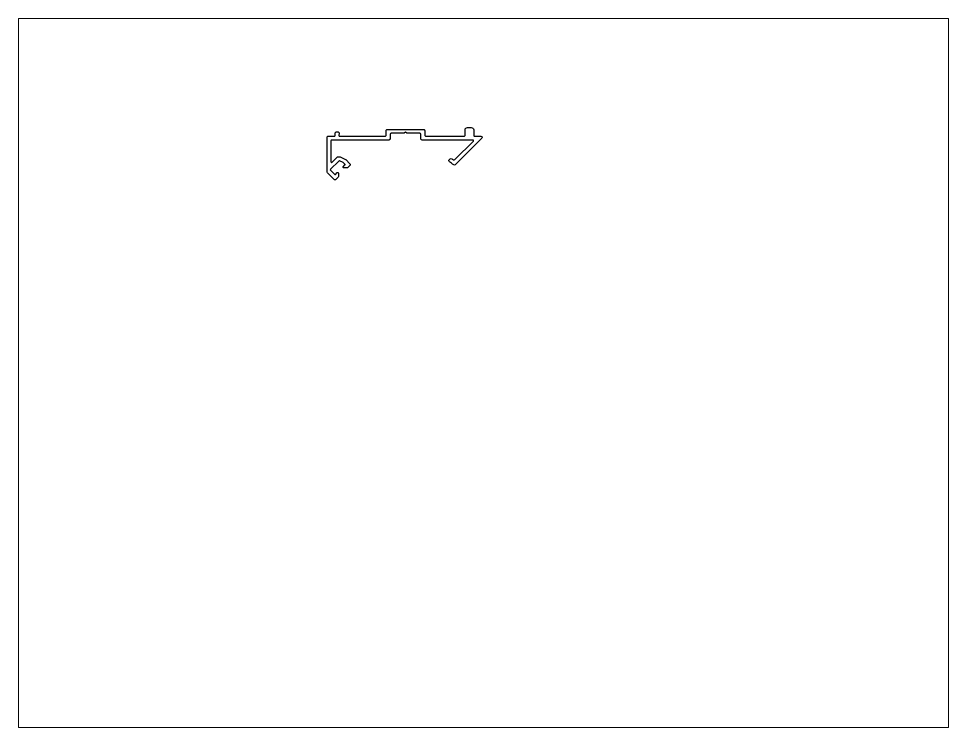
# Paper-space layout 'Layout1' of a CAD drawing. Extents: x 27 to 240, y 20 to 183.
# The model-space entities are those that its viewports show. They can reach past a viewport. Long polylines and large blocks are cut down to what shows.
import ezdxf

# ---------------------------------------------------------------- set-up
doc = ezdxf.new("R2010")
doc.units = 0
doc.header["$LTSCALE"] = 15
doc.layers.get('0').update_dxf_attribs({"linetype": 'CONTINUOUS'})

msp = doc.modelspace()

# ---------------------------------------------------------------- linework, layer by layer
msp.add_lwpolyline([(189.44, 228.5, -0.668179), (189.79, 227.65), (189.79, 227.65), (178.8, 216.66, -0.378745), (178.14, 216.62), (178.14, 216.62, 0.016877), (176.37, 217.91), (176.37, 217.91, -0.471054), (176.3, 218.68), (176.3, 218.68), (176.73, 219.11, -0.36054), (177.36, 219.17), (177.36, 219.17, -0.005765), (178.01, 218.72), (178.01, 218.72, 0.367067), (178.65, 218.77), (186.35, 226.48, 0.668179), (186.18, 226.9), (165.04, 226.9, -0.414214), (164.54, 227.4), (164.54, 229.2, 0.414214), (164.04, 229.7), (158.64, 229.7), (158.14, 230.2), (157.64, 229.7), (152.24, 229.7, 0.414214), (151.74, 229.2), (151.74, 227.4, -0.414214), (151.24, 226.9), (127.49, 226.9, 0.414214), (127.24, 226.65), (127.24, 217.87, 0.668179), (127.67, 217.69), (129.77, 219.8, -0.198912), (130.13, 219.94), (130.83, 219.94, -0.109518), (131.04, 219.9), (133.25, 218.87, -0.087489), (133.39, 218.77), (135.1, 217.06, -0.414214), (135.1, 216.35), (135.1, 216.35), (134.25, 215.51, -0.198912), (133.9, 215.36), (132.51, 215.36, -0.198912), (132.34, 215.44), (132.27, 215.5, -0.414214), (132.27, 215.79), (133.05, 216.57, 0.414214), (133.05, 216.85), (132.44, 217.46, 0.087489), (132.35, 217.52), (130.77, 218.25, 0.315299), (130.43, 218.19), (127.04, 214.8, 0.414214), (127.04, 214.37), (128.8, 212.61, 0.414214), (129.09, 212.61), (129.87, 213.38, -0.414214), (130.15, 213.38), (130.22, 213.31, -0.198912), (130.29, 213.14), (130.29, 211.75, -0.198912), (130.14, 211.4), (129.3, 210.55, -0.414214), (128.59, 210.55), (125.79, 213.36, -0.198912), (125.64, 213.71), (125.64, 213.71), (125.64, 228, -0.414214), (126.14, 228.5), (126.14, 228.5), (128.68, 228.5), (128.68, 228.5, 0.388879), (128.93, 228.73), (129.03, 229.87), (129.03, 229.87, -0.414214), (129.57, 230.32), (129.57, 230.32), (130.17, 230.27), (130.17, 230.27, -0.414214), (130.63, 229.73), (130.63, 229.73), (130.54, 228.77, 0.440011), (130.79, 228.5), (149.64, 228.5, 0.414214), (150.14, 229), (150.14, 229), (150.14, 230.8, -0.414214), (150.64, 231.3), (165.64, 231.3, -0.414214), (166.14, 230.8), (166.14, 229, 0.414214), (166.64, 228.5), (182.59, 228.5, 0.414214), (182.84, 228.75), (182.84, 228.75), (182.84, 231.1, -0.414214), (183.84, 232.1), (185.44, 232.1, -0.414214), (186.44, 231.1), (186.44, 231.1), (186.44, 228.75, 0.414214), (186.69, 228.5), (186.69, 228.5)], format="xyb", close=True)

psp = doc.layouts.get("Layout1")

# ---------------------------------------------------------------- viewports
at = {"layer": '0', "color": 0, "linetype": 'BYBLOCK', "ltscale": 0.05}
psp.add_viewport(center=(133.35, 101.6), size=(213.36, 162.56), view_center_point=(190.51, 130.3), view_height=293.8955, dxfattribs=at)

doc.saveas('drawing.dxf')
